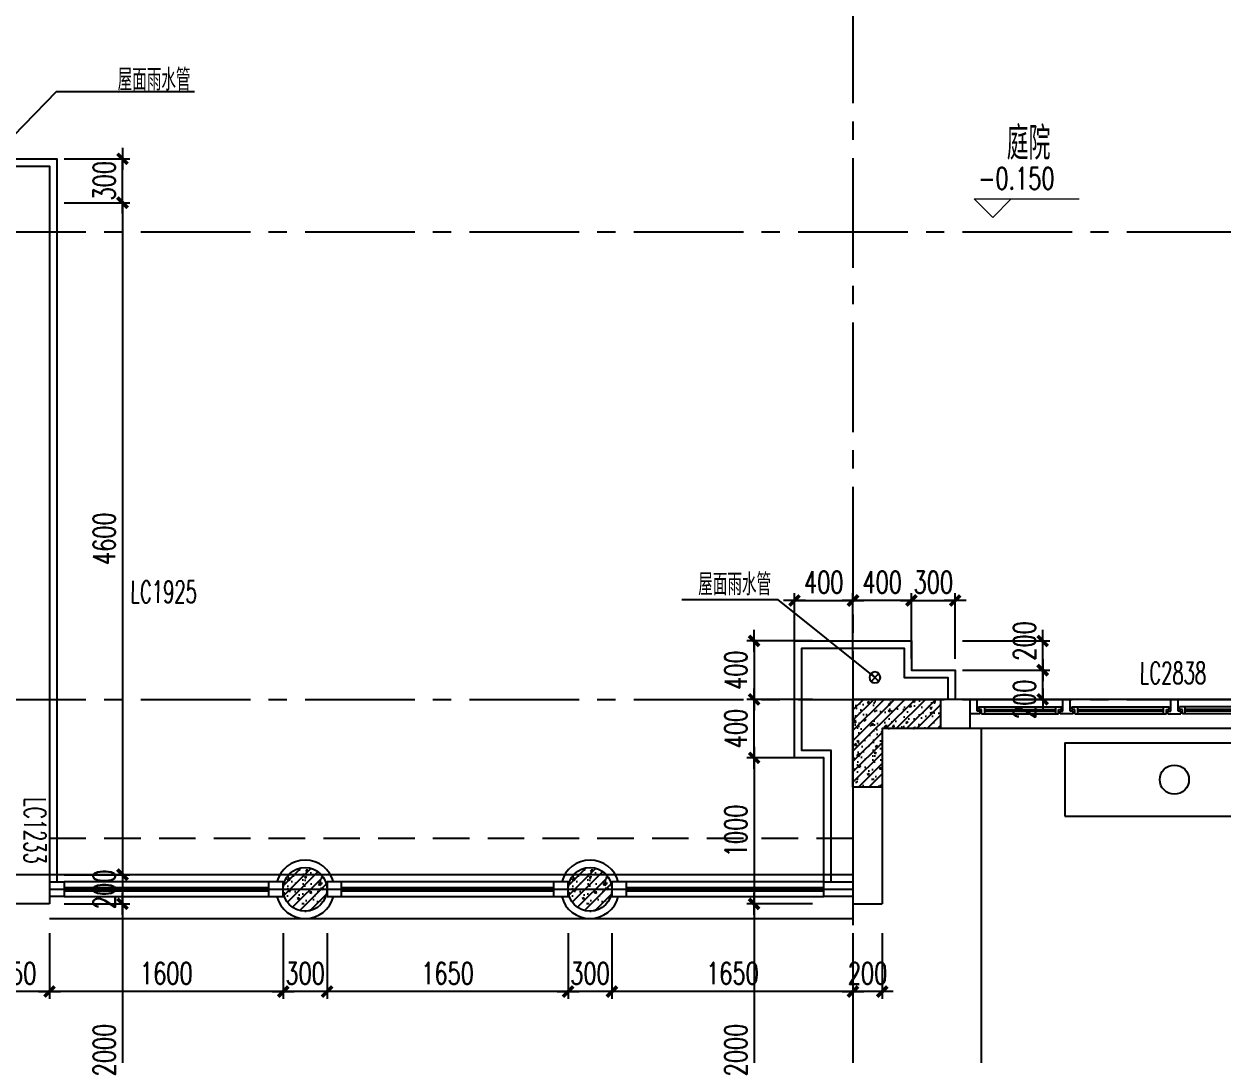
# Model space of a CAD drawing. Extents: x -395226 to -176901, y -140672 to 68263.
# Drawn here: x -322344 to -314137, y 49885 to 56943 of the extents above; entities that cross this region are included whole.
import ezdxf
from ezdxf.enums import TextEntityAlignment as Align

# ---------------------------------------------------------------- set-up
doc = ezdxf.new("R2010")
doc.units = 0
doc.header["$LTSCALE"] = 1000
doc.header["$MEASUREMENT"] = 0
for name, pattern in [('ACAD_ISO08W100', [36, 24, -3, 6, -3]), ('HIDDEN', [0.375, 0.25, -0.125]), ('Plans$0$CENTER2', [1.125, 0.75, -0.125, 0.125, -0.125])]:
    doc.linetypes.add(name, pattern=pattern)
doc.layers.get('0').update_dxf_attribs({"linetype": 'CONTINUOUS'})
doc.layers.get('Defpoints').update_dxf_attribs({"linetype": 'CONTINUOUS'})
for name, color, linetype in [('A-COLUMN', 1, 'CONTINUOUS'), ('A-COLUMN-hatch', 252, 'CONTINUOUS'), ('A-DIM', 201, 'CONTINUOUS'), ('A-DOTE', 8, 'ACAD_ISO08W100'), ('A-FIN-GRAN', 34, 'CONTINUOUS'), ('A-FUR', 251, 'CONTINUOUS'), ('A-LINE', 8, 'CONTINUOUS'), ('A-NOTE', 150, 'CONTINUOUS'), ('A-RAIN', 6, 'CONTINUOUS'), ('A-ROOF', 7, 'CONTINUOUS'), ('A-TEXT-CN', 31, 'CONTINUOUS'), ('A-WALL', 2, 'CONTINUOUS'), ('A-WINDOW', 4, 'CONTINUOUS'), ('A-WINDOW-TEXT', 93, 'CONTINUOUS'), ('Plans$0$Grid', 9, 'Plans$0$CENTER2')]:
    doc.layers.add(name, color=color, linetype=linetype)
doc.layers.add('A-LEVEL', color=135, linetype='CONTINUOUS', lineweight=0)
doc.styles.add('_HZTXT', font='tjromans.shx', dxfattribs={"width": 0.7, "bigfont": 'tjhztxt.shx'})
doc.styles.add('DIM_FONT', font='SIMPLEX', dxfattribs={"width": 0.7, "bigfont": 'GBCBIG'})
doc.styles.add('PRC-S', font='tjromans.shx', dxfattribs={"width": 0.7, "bigfont": 'tjhztxt.shx'})
doc.styles.add('TJHZTXT', font='tjromans.shx', dxfattribs={"width": 0.8, "bigfont": 'tjhztxt.shx'})
doc.styles.add('zjz', font='tjromans.shx', dxfattribs={"width": 0.7, "height": 500, "bigfont": 'tjhztxt.shx'})
doc.dimstyles.new('DIM100', dxfattribs={"dimscale": 100, "dimtxt": 3, "dimasz": 0.01, "dimexe": 1, "dimexo": 1, "dimgap": 1, "dimtad": 1, "dimdec": 0, "dimzin": 0, "dimdsep": 46, "dimtxsty": 'DIM_FONT', "dimblk1": '_DIMX', "dimblk2": '_DIMX', "dimsah": 1, "dimcen": 0.01, "dimclrd": 256, "dimclre": 256, "dimclrt": 7, "dimadec": 0, "dimazin": 0, "dimtfac": 1, "dimtdec": 0, "dimtix": 1, "dimtmove": 2, "dimatfit": 3, "dimldrblk": '_DIMX', "dimfxl": 0, "dimtolj": 1, "dimtzin": 5, "dimarcsym": 0})

# ---------------------------------------------------------------- blocks, each defined once
blk = doc.blocks.new('Grid')
at = {"layer": 'Plans$0$Grid', "color": 8}
for p, q in [((-10948.22963262349, 23319.99999610754), (-10948.22963262349, -15380.00000389246)), ((-28198.22963262349, 19439.99999610754), (8601.770367376506, 19439.99999610754)), ((-28198.22963262349, 16239.99999610754), (8601.770367376506, 16239.99999610754))]:
    blk.add_line(p, q, dxfattribs=at)
blk = doc.blocks.new('_DIMX')
blk.add_line((-150, 0), (150, 0))
at = {"const_width": 50}
blk.add_lwpolyline([(-70, -70), (70, 70)], dxfattribs=at)
blk = doc.blocks.new('*D280')
at = {"layer": 'A-DIM', "lineweight": -2}
for p, q in [((-322069.5293748599, 55719.81241092429), (-321619.5290591943, 55719.81241092429)), ((-321669.5290591943, 55719.31241092429), (-321669.5290591943, 51120.31240988521)), ((-322069.5292001783, 51119.81240988521), (-321619.5290591943, 51119.81240988521))]:
    blk.add_line(p, q, dxfattribs=at)
at = {"layer": 'Defpoints', "color": 0}
for p in [(-322119.5293748599, 55719.81241092429), (-322119.5292001783, 51119.81240988521), (-321669.5290591943, 51119.81240988521)]:
    blk.add_point(p, dxfattribs=at)
at = {"layer": 'A-DIM', "lineweight": -2, "xscale": 0.5, "yscale": 0.5, "zscale": 0.5}
for p, rotation in [((-321669.5290591943, 55719.81241092429), 90), ((-321669.5290591943, 51119.81240988521), 270)]:
    blk.add_blockref('_DIMX', p, dxfattribs=dict(at, rotation=rotation))
at = {"layer": 'A-DIM', "insert": (-321794.5290591943, 53419.8124104047), "char_height": 150, "attachment_point": 5, "rotation": 90, "style": 'DIM_FONT'}
blk.add_mtext('\\A1;4600', dxfattribs=at)
blk = doc.blocks.new('*D281')
at = {"layer": 'A-DIM', "lineweight": -2}
for p, q in [((-322069.5292001783, 51119.81240988521), (-321619.5292001783, 51119.81240988521)), ((-321669.5292001783, 51120.31240988521), (-321669.5292001783, 51120.81240988521)), ((-321669.5292001783, 51119.81240988521), (-321669.5292001783, 50919.81240911955)), ((-322069.5292001783, 50919.81240911955), (-321619.5292001783, 50919.81240911955)), ((-321669.5292001783, 50919.31240911955), (-321669.5292001783, 50918.81240911955))]:
    blk.add_line(p, q, dxfattribs=at)
at = {"layer": 'Defpoints', "color": 0}
for p in [(-322119.5292001783, 51119.81240988521), (-322119.5292001783, 50919.81240911955), (-321669.5292001783, 50919.81240911955)]:
    blk.add_point(p, dxfattribs=at)
at = {"layer": 'A-DIM', "lineweight": -2, "xscale": 0.5, "yscale": 0.5, "zscale": 0.5}
for p, rotation in [((-321669.5292001783, 51119.81240988521), 270), ((-321669.5292001783, 50919.81240911955), 90)]:
    blk.add_blockref('_DIMX', p, dxfattribs=dict(at, rotation=rotation))
at = {"layer": 'A-DIM', "insert": (-321794.5292001783, 51019.81240950233), "char_height": 150, "attachment_point": 5, "rotation": 90, "style": 'DIM_FONT'}
blk.add_mtext('\\A1;200', dxfattribs=at)
blk = doc.blocks.new('*D282')
at = {"layer": 'A-DIM', "lineweight": -2}
for p, q in [((-322069.5292001783, 50919.81240911955), (-321619.5292001783, 50919.81240911955)), ((-321669.5292001783, 50919.31240911955), (-321669.5292001783, 48920.31241092451)), ((-322069.5292001782, 48919.81241092451), (-321619.5292001783, 48919.81241092451))]:
    blk.add_line(p, q, dxfattribs=at)
at = {"layer": 'Defpoints', "color": 0}
for p in [(-322119.5292001783, 50919.81240911955), (-322119.5292001782, 48919.81241092451), (-321669.5292001783, 48919.81241092451)]:
    blk.add_point(p, dxfattribs=at)
at = {"layer": 'A-DIM', "lineweight": -2, "xscale": 0.5, "yscale": 0.5, "zscale": 0.5}
for p, rotation in [((-321669.5292001783, 50919.81240911955), 90), ((-321669.5292001783, 48919.81241092451), 270)]:
    blk.add_blockref('_DIMX', p, dxfattribs=dict(at, rotation=rotation))
at = {"layer": 'A-DIM', "insert": (-321794.5292001783, 49919.81241002198), "char_height": 150, "attachment_point": 5, "rotation": 90, "style": 'DIM_FONT'}
blk.add_mtext('\\A1;2000', dxfattribs=at)
blk = doc.blocks.new('*D296')
at = {"layer": 'A-DIM', "lineweight": -2}
for p, q in [((-322069.5293748601, 56019.81241776051), (-321619.5293748601, 56019.81241776051)), ((-321669.5293748601, 56020.31241776051), (-321669.5293748601, 56020.81241776051)), ((-321669.5293748601, 55719.81241092429), (-321669.5293748601, 56019.81241776051)), ((-322069.5293748599, 55719.81241092429), (-321619.5293748601, 55719.81241092429)), ((-321669.5293748601, 55719.31241092429), (-321669.5293748601, 55718.81241092429))]:
    blk.add_line(p, q, dxfattribs=at)
at = {"layer": 'Defpoints', "color": 0}
for p in [(-322119.5293748601, 56019.81241776051), (-321669.5293748601, 56019.81241776051), (-322119.5293748599, 55719.81241092429)]:
    blk.add_point(p, dxfattribs=at)
at = {"layer": 'A-DIM', "lineweight": -2, "xscale": 0.5, "yscale": 0.5, "zscale": 0.5}
for p, rotation in [((-321669.5293748601, 56019.81241776051), 270), ((-321669.5293748601, 55719.81241092429), 90)]:
    blk.add_blockref('_DIMX', p, dxfattribs=dict(at, rotation=rotation))
at = {"layer": 'A-DIM', "insert": (-321794.5293748601, 55869.81241434235), "char_height": 150, "attachment_point": 5, "rotation": 90, "style": 'DIM_FONT'}
blk.add_mtext('\\A1;300', dxfattribs=at)
blk = doc.blocks.new('A$C27EA7CCC')
at = {"layer": 'A-LEVEL', "linetype": 'ByBlock'}
blk.add_lwpolyline([(1018.234708527627, 509.1178301798936), (509.1178260549204, 0.0009477071580477059), (0.0009435822139494121, 509.1178301798936), (2880.000943663646, 509.1178301798936)], dxfattribs=at)
at = {"layer": 'A-LEVEL', "style": 'zjz', "width": 0.7}
for tag, p in [('-6.000（建筑）', (3635.411589277443, 1345.731099795958)), ('-6.300（结构）', (3635.411589277443, 644.9960012989468))]:
    blk.add_attdef(tag, text='', height=600, dxfattribs=at).set_placement(p, align=Align.RIGHT)
blk = doc.blocks.new('*D312')
at = {"layer": 'A-DIM', "lineweight": -2}
for p, q in [((-315919.5279182844, 52519.81240980736), (-315320.9145368985, 52519.81240980736)), ((-315370.9145368985, 52320.31240980735), (-315370.9145368985, 52519.31240980736)), ((-315919.5279182844, 52319.81240980735), (-315320.9145368985, 52319.81240980735))]:
    blk.add_line(p, q, dxfattribs=at)
at = {"layer": 'Defpoints', "color": 0}
for p in [(-315969.5279182844, 52519.81240980736), (-315370.9145368985, 52519.81240980736), (-315969.5279182844, 52319.81240980735)]:
    blk.add_point(p, dxfattribs=at)
at = {"layer": 'A-DIM', "lineweight": -2, "xscale": 0.5, "yscale": 0.5, "zscale": 0.5}
for p, rotation in [((-315370.9145368985, 52519.81240980736), 90), ((-315370.9145368985, 52319.81240980735), 270)]:
    blk.add_blockref('_DIMX', p, dxfattribs=dict(at, rotation=rotation))
at = {"layer": 'A-DIM', "insert": (-315495.9145368985, 52319.81240980735), "char_height": 150, "attachment_point": 5, "rotation": 90, "style": 'DIM_FONT'}
blk.add_mtext('\\A1;200', dxfattribs=at)
blk = doc.blocks.new('*D317')
at = {"layer": 'A-DIM', "lineweight": -2}
for p, q in [((-315919.5279182844, 52719.81240954998), (-315320.9145368985, 52719.81240954998)), ((-315370.9145368985, 52520.31240954997), (-315370.9145368985, 52719.31240954998)), ((-315919.5279182844, 52519.81240954997), (-315320.9145368985, 52519.81240954997))]:
    blk.add_line(p, q, dxfattribs=at)
at = {"layer": 'Defpoints', "color": 0}
for p in [(-315969.5279182844, 52719.81240954998), (-315370.9145368985, 52719.81240954998), (-315969.5279182844, 52519.81240954997)]:
    blk.add_point(p, dxfattribs=at)
at = {"layer": 'A-DIM', "lineweight": -2, "xscale": 0.5, "yscale": 0.5, "zscale": 0.5}
for p, rotation in [((-315370.9145368985, 52719.81240954998), 90), ((-315370.9145368985, 52519.81240954997), 270)]:
    blk.add_blockref('_DIMX', p, dxfattribs=dict(at, rotation=rotation))
at = {"layer": 'A-DIM', "insert": (-315495.9145368985, 52719.81240954998), "char_height": 150, "attachment_point": 5, "rotation": 90, "style": 'DIM_FONT'}
blk.add_mtext('\\A1;200', dxfattribs=at)
blk = doc.blocks.new('*D323')
at = {"layer": 'A-DIM', "lineweight": -2}
for p, q in [((-316946.3242953234, 50919.81240980445), (-317396.324294558, 50919.81240980445)), ((-317346.324294558, 50919.31240980445), (-317346.324294558, 48920.31240980445)), ((-316946.3242953234, 48919.81240980445), (-317396.324294558, 48919.81240980445))]:
    blk.add_line(p, q, dxfattribs=at)
at = {"layer": 'Defpoints', "color": 0}
for p in [(-316896.3242953234, 50919.81240980445), (-317346.324294558, 48919.81240980445), (-316896.3242953234, 48919.81240980445)]:
    blk.add_point(p, dxfattribs=at)
at = {"layer": 'A-DIM', "lineweight": -2, "xscale": 0.5, "yscale": 0.5, "zscale": 0.5}
for p, rotation in [((-317346.324294558, 50919.81240980445), 90), ((-317346.324294558, 48919.81240980445), 270)]:
    blk.add_blockref('_DIMX', p, dxfattribs=dict(at, rotation=rotation))
at = {"layer": 'A-DIM', "insert": (-317471.324294558, 49919.8124098044), "char_height": 150, "attachment_point": 5, "rotation": 90, "style": 'DIM_FONT'}
blk.add_mtext('\\A1;2000', dxfattribs=at)
blk = doc.blocks.new('*D155')
at = {"layer": 'A-DIM', "lineweight": -2}
for p, q in [((-316946.3242953179, 51919.81240980334), (-317396.324294558, 51919.81240980334)), ((-317346.324294558, 51919.31240980334), (-317346.324294558, 50920.31240980445)), ((-316946.3242953234, 50919.81240980445), (-317396.324294558, 50919.81240980445))]:
    blk.add_line(p, q, dxfattribs=at)
at = {"layer": 'Defpoints', "color": 0}
for p in [(-316896.3242953179, 51919.81240980334), (-317346.324294558, 50919.81240980445), (-316896.3242953234, 50919.81240980445)]:
    blk.add_point(p, dxfattribs=at)
at = {"layer": 'A-DIM', "lineweight": -2, "xscale": 0.5, "yscale": 0.5, "zscale": 0.5}
for p, rotation in [((-317346.324294558, 51919.81240980334), 90), ((-317346.324294558, 50919.81240980445), 270)]:
    blk.add_blockref('_DIMX', p, dxfattribs=dict(at, rotation=rotation))
at = {"layer": 'A-DIM', "insert": (-317471.324294558, 51419.81240980385), "char_height": 150, "attachment_point": 5, "rotation": 90, "style": 'DIM_FONT'}
blk.add_mtext('\\A1;1000', dxfattribs=at)
blk = doc.blocks.new('RAIN PIPE@100x100')
for p, q in [((-26.51650429448637, -26.51650429449728), (26.51650429448637, 26.51650429449728)), ((-26.51650429448637, 26.51650429449728), (26.51650429448637, -26.51650429449728))]:
    blk.add_line(p, q)
blk.add_circle((0, 0), 37.5)
blk = doc.blocks.new('A$C2EB04E01')
at = {"ltscale": 1.5}
for p, q in [((100.0000008393545, 0.004024894289614167), (150.0000008393545, 0.004024894296890125)), ((150, -79.99597510588501), (150, 0.004024894122267142)), ((737.349998302001, 0.004024894056783523), (150, 0.004024894122267142)), ((737.349998302001, -79.99597510664171), (737.349998302001, 0.00402489382395288)), ((737.3499983001384, 0.004024894056783523), (787.3499983001384, 0.004024894056783523)), ((787.3499983001384, -79.99597510594322), (787.3499983001384, 0.004024894056783523)), ((1474.699998324359, 0.004024893722089473), (787.3499983001384, 0.004024894056783523)), ((1474.699998321797, -79.99597510604508), (1474.699998321797, 0.004024893954920117)), ((1524.699998321797, 0.004024894071335439), (1474.699998321797, 0.004024894071335439)), ((1524.699998319935, -79.99597510674357), (1524.699998319935, 0.004024893722089473)), ((1524.699998319935, 0.004024893722089473), (2212.049998299452, 0.004024894056783523)), ((2212.049998299452, -79.99597510594322), (2212.049998299452, 0.004024894056783523)), ((2262.049998299452, 0.004024894056783523), (2212.049998299452, 0.004024894056783523)), ((2262.049998297589, -79.99597510664171), (2262.049998297589, 0.00402489382395288)), ((2262.049998297589, 0.004024894056783523), (2850, 0.004024893918540329)), ((2850, -79.99597510608146), (2850, 0.004024893918540329)), ((2899.999999160646, 0.004024894093163311), (2849.999999160646, 0.004024894093163311)), ((169.9999999990687, -79.99597510587773), (150, -79.99597510588501)), ((160, -49.99597510634339), (727.3499982994399, -49.99597510594322)), ((160, -49.99597510587773), (160, -69.99597510587773)), ((179.9999999990687, -69.99597510587773), (160, -69.99597510587773)), ((169.9999999990687, -99.99597510587773), (169.9999999990687, -79.99597510587773)), ((179.9999999990687, -99.99597510587773), (179.9999999990687, -69.99597510587773)), ((200, -49.99597510587773), (200, -99.99597510587773)), ((200, -69.99597510587773), (687.3499982994399, -69.99597510594322)), ((200, -79.99597510587773), (687.3499982994399, -79.99597510594322)), ((687.3499982994399, -99.99597510594322), (687.3499982994399, -49.99597510594322)), ((707.3499983013025, -69.99597510594322), (727.3499982994399, -69.99597510594322)), ((707.3499983003712, -99.99597509942396), (707.3499983003712, -69.99597510594322)), ((717.3499983003712, -99.99597510594322), (717.3499983001384, -79.9959750989583)), ((717.349998302001, -79.99597509965679), (737.3499983010697, -79.99597509965679)), ((727.3499982994399, -69.99597510594322), (727.3499982994399, -49.99597510594322)), ((807.3499982992071, -79.99597510594322), (787.3499983001384, -79.99597510594322)), ((797.3499983001384, -49.99597510640888), (1464.699998323427, -49.99597510627791)), ((797.3499983001384, -49.99597510594322), (797.3499983001384, -69.99597510594322)), ((817.3499982992071, -69.99597510594322), (797.3499983001384, -69.99597510594322)), ((807.3499982992071, -99.99597510594322), (807.3499982992071, -79.99597510594322)), ((817.3499982992071, -99.99597510594322), (817.3499982992071, -69.99597510594322)), ((837.3499983001384, -49.99597510594322), (837.3499983001384, -99.99597510594322)), ((837.3499983001384, -69.99597510594322), (1424.699998323427, -69.99597510627791)), ((837.3499983001384, -79.99597510594322), (1424.699998323427, -79.99597510627791)), ((1424.699998323427, -99.99597510627791), (1424.699998323427, -49.99597510627791)), ((1444.69999832529, -69.99597510627791), (1464.699998323427, -69.99597510627791)), ((1444.699998324359, -99.99597509975865), (1444.699998324359, -69.99597510627791)), ((1454.699998322729, -99.99597510604508), (1454.699998322729, -79.99597510604508)), ((1454.699998322729, -79.99597510604508), (1474.699998321797, -79.99597510604508)), ((1464.699998323427, -69.99597510627791), (1464.699998323427, -49.99597510627791)), ((1544.699998319935, -79.99597509975865), (1524.699998320866, -79.99597509975865)), ((2202.049998299452, -49.99597510640888), (1534.699998320866, -49.99597510627791)), ((1534.699998320866, -69.99597510627791), (1534.699998320866, -49.99597510627791)), ((1554.699998319003, -69.99597510627791), (1534.699998320866, -69.99597510627791)), ((1544.699998321565, -99.99597510604508), (1544.699998321797, -79.99597509906016)), ((1554.699998319935, -99.99597509975865), (1554.699998319935, -69.99597510627791)), ((1574.699998320866, -99.99597510627791), (1574.699998320866, -49.99597510627791)), ((2162.049998299452, -69.99597510594322), (1574.699998320866, -69.99597510627791)), ((2162.049998299452, -79.99597510594322), (1574.699998320866, -79.99597510627791)), ((2162.049998299452, -49.99597510594322), (2162.049998299452, -99.99597510594322)), ((2182.049998300383, -99.99597510594322), (2182.049998300383, -69.99597510594322)), ((2182.049998300383, -69.99597510594322), (2202.049998299452, -69.99597510594322)), ((2192.049998300383, -99.99597510594322), (2192.049998300383, -79.99597510594322)), ((2192.049998300383, -79.99597510594322), (2212.049998299452, -79.99597510594322)), ((2202.049998299452, -49.99597510594322), (2202.049998299452, -69.99597510594322)), ((2282.049998297589, -79.99597509965679), (2262.04999829852, -79.99597509965679)), ((2840, -49.99597510654712), (2272.04999830015, -49.99597510594322)), ((2272.04999830015, -69.99597510594322), (2272.04999830015, -49.99597510594322)), ((2292.049998298287, -69.99597510594322), (2272.04999830015, -69.99597510594322)), ((2282.049998299219, -99.99597510594322), (2282.049998299452, -79.9959750989583)), ((2292.049998299219, -99.99597509942396), (2292.049998299219, -69.99597510594322)), ((2312.04999830015, -99.99597510594322), (2312.04999830015, -49.99597510594322)), ((2800, -69.99597510608146), (2312.04999830015, -69.99597510594322)), ((2800, -79.99597510608146), (2312.04999830015, -79.99597510594322)), ((2800, -49.99597510608146), (2800, -99.99597510608146)), ((2820.000000000931, -99.99597510608146), (2820.000000000931, -69.99597510608146)), ((2820.000000000931, -69.99597510608146), (2840, -69.99597510608146)), ((2830.000000000931, -99.99597510608146), (2830.000000000931, -79.99597510608146)), ((2830.000000000931, -79.99597510608146), (2850, -79.99597510608146)), ((2840, -49.99597510608146), (2840, -69.99597510608146)), ((169.9999999990687, -99.99597510587773), (100, -99.99597510588501)), ((179.9999999990687, -99.99597510587773), (707.3499983003712, -99.99597510594322)), ((807.3499982992071, -99.99597510594322), (717.3499983003712, -99.99597510594322)), ((817.3499982992071, -99.99597510594322), (1444.699998324359, -99.99597510627791)), ((1454.699998322729, -99.99597510604508), (1544.699998321565, -99.99597510604508)), ((2182.049998300383, -99.99597510594322), (1554.699998319935, -99.99597510627791)), ((2192.049998300383, -99.99597510594322), (2282.049998299219, -99.99597510594322)), ((2820.000000000931, -99.99597510608146), (2292.049998299219, -99.99597510594322)), ((2830.000000000931, -99.99597510608146), (2900, -99.99597510608146)), ((2899.999999141757, -199.9999753296579), (100.0000008727075, -199.9999998856438))]:
    blk.add_line(p, q, dxfattribs=at)
blk = doc.blocks.new('A$C052B07B1')
at = {"layer": 'A-FIN-GRAN'}
for start, end in [(104.477512185936, 255.522487814064), (284.477512185936, 75.52248781406404)]:
    blk.add_arc((2.728484105318785e-12, 1.818989403545856e-12), 200, start, end, dxfattribs=at)
at = {"layer": 'A-WINDOW'}
for points in [[(-49.99999999999727, 250.0000000000018), (-49.99999999999727, 150.0000000000018), (50.00000000000273, 150.0000000000018), (50.00000000000273, 250.0000000000018)], [(-49.99999999999727, -149.9999999999982), (-49.99999999999727, -249.9999999999982), (50.00000000000273, -249.9999999999982), (50.00000000000273, -149.9999999999982)]]:
    blk.add_lwpolyline(points, close=True, dxfattribs=at)
blk = doc.blocks.new('*D334')
at = {"layer": 'A-DIM', "lineweight": -2}
for p, q in [((-316669.5293752297, 50719.81240616422), (-316669.5293752304, 50269.8124061642)), ((-316469.5293752297, 50719.81240616393), (-316469.5293752304, 50269.81240616391)), ((-316670.0293752303, 50319.81240616421), (-316670.5293752303, 50319.81240616421)), ((-316469.5293752303, 50319.81240616391), (-316669.5293752303, 50319.8124061642)), ((-316469.0293752303, 50319.81240616391), (-316468.5293752303, 50319.81240616391))]:
    blk.add_line(p, q, dxfattribs=at)
at = {"layer": 'Defpoints', "color": 0}
for p in [(-316669.5293752297, 50769.81240616422), (-316469.5293752297, 50769.81240616393), (-316669.5293752303, 50319.8124061642)]:
    blk.add_point(p, dxfattribs=at)
at = {"layer": 'A-DIM', "lineweight": -2, "xscale": 0.5, "yscale": 0.5, "zscale": 0.5}
for p, rotation in [((-316669.5293752303, 50319.8124061642), 359.9999999999166), ((-316469.5293752303, 50319.81240616391), 179.9999999999166)]:
    blk.add_blockref('_DIMX', p, dxfattribs=dict(at, rotation=rotation))
at = {"layer": 'A-DIM', "insert": (-316569.5293752301, 50444.81240616406), "char_height": 150, "attachment_point": 5, "style": 'DIM_FONT'}
blk.add_mtext('\\A1;200', dxfattribs=at)
blk = doc.blocks.new('*D335')
at = {"layer": 'A-DIM', "lineweight": -2}
for p, q in [((-318319.5293766825, 50719.81240616502), (-318319.5293766827, 50269.81240616499)), ((-316669.5293752297, 50719.81240616422), (-316669.5293752299, 50269.81240616419)), ((-316670.0293752299, 50319.81240616419), (-318319.0293766827, 50319.81240616499))]:
    blk.add_line(p, q, dxfattribs=at)
at = {"layer": 'Defpoints', "color": 0}
for p in [(-318319.5293766825, 50769.81240616502), (-316669.5293752297, 50769.81240616422), (-318319.5293766827, 50319.81240616499)]:
    blk.add_point(p, dxfattribs=at)
at = {"layer": 'A-DIM', "lineweight": -2, "xscale": 0.5, "yscale": 0.5, "zscale": 0.5}
for p, rotation in [((-318319.5293766827, 50319.81240616499), 179.9999999999722), ((-316669.5293752299, 50319.81240616419), 359.9999999999722)]:
    blk.add_blockref('_DIMX', p, dxfattribs=dict(at, rotation=rotation))
at = {"layer": 'A-DIM', "insert": (-317494.5293759563, 50444.81240616459), "char_height": 150, "attachment_point": 5, "style": 'DIM_FONT'}
blk.add_mtext('\\A1;1650', dxfattribs=at)
blk = doc.blocks.new('*D336')
at = {"layer": 'A-DIM', "lineweight": -2}
for p, q in [((-318619.5293766825, 50719.81240616521), (-318619.5293766827, 50269.81240616535)), ((-318319.5293766825, 50719.81240616502), (-318319.5293766828, 50269.81240616516)), ((-318620.0293766827, 50319.81240616535), (-318620.5293766827, 50319.81240616535)), ((-318319.5293766828, 50319.81240616516), (-318619.5293766827, 50319.81240616535)), ((-318319.0293766828, 50319.81240616516), (-318318.5293766828, 50319.81240616516))]:
    blk.add_line(p, q, dxfattribs=at)
at = {"layer": 'Defpoints', "color": 0}
for p in [(-318619.5293766824, 50769.81240616521), (-318319.5293766825, 50769.81240616502), (-318619.5293766827, 50319.81240616535)]:
    blk.add_point(p, dxfattribs=at)
at = {"layer": 'A-DIM', "lineweight": -2, "xscale": 0.5, "yscale": 0.5, "zscale": 0.5}
for p, rotation in [((-318619.5293766827, 50319.81240616535), 359.9999999999639), ((-318319.5293766828, 50319.81240616516), 179.9999999999638)]:
    blk.add_blockref('_DIMX', p, dxfattribs=dict(at, rotation=rotation))
at = {"layer": 'A-DIM', "insert": (-318469.5293766827, 50444.81240616526), "char_height": 150, "attachment_point": 5, "style": 'DIM_FONT'}
blk.add_mtext('\\A1;300', dxfattribs=at)
blk = doc.blocks.new('*D337')
at = {"layer": 'A-DIM', "lineweight": -2}
for p, q in [((-320269.5293766824, 50719.81240616586), (-320269.5293766826, 50269.8124061659)), ((-318619.5293766824, 50719.81240616521), (-318619.5293766826, 50269.81240616525)), ((-318620.0293766826, 50319.81240616525), (-320269.0293766826, 50319.8124061659))]:
    blk.add_line(p, q, dxfattribs=at)
at = {"layer": 'Defpoints', "color": 0}
for p in [(-320269.5293766824, 50769.81240616586), (-318619.5293766824, 50769.81240616521), (-320269.5293766826, 50319.8124061659)]:
    blk.add_point(p, dxfattribs=at)
at = {"layer": 'A-DIM', "lineweight": -2, "xscale": 0.5, "yscale": 0.5, "zscale": 0.5}
for p, rotation in [((-320269.5293766826, 50319.8124061659), 179.9999999999775), ((-318619.5293766826, 50319.81240616525), 359.9999999999775)]:
    blk.add_blockref('_DIMX', p, dxfattribs=dict(at, rotation=rotation))
at = {"layer": 'A-DIM', "insert": (-319444.5293766825, 50444.81240616558), "char_height": 150, "attachment_point": 5, "style": 'DIM_FONT'}
blk.add_mtext('\\A1;1650', dxfattribs=at)
blk = doc.blocks.new('*D338')
at = {"layer": 'A-DIM', "lineweight": -2}
for p, q in [((-320569.5293766824, 50719.81240616603), (-320569.5293766827, 50269.81240616619)), ((-320269.5293766824, 50719.81240616586), (-320269.5293766827, 50269.81240616602)), ((-320570.0293766827, 50319.81240616619), (-320570.5293766827, 50319.81240616619)), ((-320269.5293766827, 50319.81240616602), (-320569.5293766827, 50319.81240616619)), ((-320269.0293766827, 50319.81240616602), (-320268.5293766827, 50319.81240616602))]:
    blk.add_line(p, q, dxfattribs=at)
at = {"layer": 'Defpoints', "color": 0}
for p in [(-320569.5293766824, 50769.81240616603), (-320269.5293766824, 50769.81240616586), (-320569.5293766827, 50319.81240616619)]:
    blk.add_point(p, dxfattribs=at)
at = {"layer": 'A-DIM', "lineweight": -2, "xscale": 0.5, "yscale": 0.5, "zscale": 0.5}
for p, rotation in [((-320569.5293766827, 50319.81240616619), 359.9999999999666), ((-320269.5293766827, 50319.81240616602), 179.9999999999666)]:
    blk.add_blockref('_DIMX', p, dxfattribs=dict(at, rotation=rotation))
at = {"layer": 'A-DIM', "insert": (-320419.5293766826, 50444.81240616611), "char_height": 150, "attachment_point": 5, "style": 'DIM_FONT'}
blk.add_mtext('\\A1;300', dxfattribs=at)
blk = doc.blocks.new('*D339')
at = {"layer": 'A-DIM', "lineweight": -2}
for p, q in [((-322169.5293748603, 50719.81240616723), (-322169.5293748607, 50269.8124061667)), ((-320569.5293766825, 50719.81240616603), (-320569.5293766828, 50269.81240616551)), ((-320570.0293766828, 50319.81240616551), (-322169.0293748606, 50319.8124061667))]:
    blk.add_line(p, q, dxfattribs=at)
at = {"layer": 'Defpoints', "color": 0}
for p in [(-322169.5293748603, 50769.81240616723), (-320569.5293766824, 50769.81240616603), (-322169.5293748606, 50319.8124061667)]:
    blk.add_point(p, dxfattribs=at)
at = {"layer": 'A-DIM', "lineweight": -2, "xscale": 0.5, "yscale": 0.5, "zscale": 0.5}
for p, rotation in [((-322169.5293748606, 50319.8124061667), 179.9999999999573), ((-320569.5293766828, 50319.81240616551), 359.9999999999573)]:
    blk.add_blockref('_DIMX', p, dxfattribs=dict(at, rotation=rotation))
at = {"layer": 'A-DIM', "insert": (-321369.5293757716, 50444.81240616611), "char_height": 150, "attachment_point": 5, "style": 'DIM_FONT'}
blk.add_mtext('\\A1;1600', dxfattribs=at)
blk = doc.blocks.new('*D340')
at = {"layer": 'A-DIM', "lineweight": -2}
for p, q in [((-322619.5293752297, 50719.8124061674), (-322619.5293752297, 50269.8124061675)), ((-322169.5293748603, 50719.81240616734), (-322169.5293748603, 50269.81240616745)), ((-322170.0293748603, 50319.81240616745), (-322619.0293752297, 50319.8124061675))]:
    blk.add_line(p, q, dxfattribs=at)
at = {"layer": 'Defpoints', "color": 0}
for p in [(-322619.5293752297, 50769.8124061674), (-322169.5293748603, 50769.81240616734), (-322619.5293752297, 50319.8124061675)]:
    blk.add_point(p, dxfattribs=at)
at = {"layer": 'A-DIM', "lineweight": -2, "xscale": 0.5, "yscale": 0.5, "zscale": 0.5}
for p, rotation in [((-322619.5293752297, 50319.8124061675), 179.9999999999935), ((-322169.5293748603, 50319.81240616745), 359.9999999999935)]:
    blk.add_blockref('_DIMX', p, dxfattribs=dict(at, rotation=rotation))
at = {"layer": 'A-DIM', "insert": (-322394.529375045, 50444.81240616747), "char_height": 150, "attachment_point": 5, "style": 'DIM_FONT'}
blk.add_mtext('\\A1;450', dxfattribs=at)
blk = doc.blocks.new('Columes')
at = {"layer": 'A-COLUMN-hatch'}
h = blk.add_hatch(dxfattribs=at)
h.set_pattern_fill('钢筋混凝土', color=256, scale=20, style=0)
h.set_pattern_definition([(45, (-2429.382195584476, 26439.99999895364), (-35.35533905932737, 35.35533905932738), []), (50, (-2429.382195584476, 26439.99999895364), (143.4520365201507, -12.55042699651902), [15, -165]), (355, (-2429.382195584476, 26439.99999895364), (-27.7502667226, 150.4384267400024), [12, -132]), (100.4514, (-2417.427859584476, 26438.95413095364), (115.7018763428043, 137.8879084121907), [12.748038, -140.2284224]), (46.18420000000001, (-2429.382195584476, 26479.99999895364), (213.4482097251289, -33.10380286580362), [22.5, -247.5]), (96.6356, (-2411.594846584476, 26477.24133755365), (186.9325411097407, 194.8235741800883), [19.1220576, -210.3426]), (351.1842, (-2429.382195584476, 26479.99999895364), (186.9323890267254, 194.8237201850649), [18, -198]), (21, (-2409.382195584476, 26469.99999895364), (119.3814104236923, -80.52377813306776), [15, -165]), (326.0000000000001, (-2409.382195584476, 26469.99999895364), (48.66306638431634, 145.0300090093706), [12, -132]), (71.4514, (-2399.433748984476, 26463.28967775364), (168.044525716298, 64.50609934199048), [12.748038, -140.2284224]), (37.50000000000001, (-2429.382195584476, 26439.99999895364), (2.431971063458134, 66.5787707662623), [0, -130.4, 0, -134, 0, -132.5]), (7.499999999999999, (-2429.382195584476, 26439.99999895364), (52.61390748842972, 78.88234237647205), [0, -76.39999999999999, 0, -127.4, 0, -50.5]), (327.5, (-2473.982195584476, 26439.99999895364), (106.7644872344818, -4.51097434687596), [0, -50, 0, -156, 0, -207]), (317.5, (-2493.982195584476, 26439.99999895364), (116.6372338684772, 20.02099646646353), [0, -65, 0, -103.6, 0, -147])])
h.paths.add_polyline_path([(-2429.382195584476, 26439.99999895364), (-2429.382195584476, 27039.99999895364), (-1829.382195584476, 27039.99999895364), (-1829.382195584476, 26839.99999895364), (-2229.382195584476, 26839.99999895364), (-2229.382195584476, 26439.99999895364)])
h = blk.add_hatch(dxfattribs=at)
h.set_pattern_fill('钢筋混凝土', color=256, scale=20, style=0)
h.set_pattern_definition([(45, (-6329.382197037223, 25589.99999530954), (-35.35533905932737, 35.35533905932738), []), (50, (-6329.382197037223, 25589.99999530954), (143.4520365201507, -12.55042699651902), [15, -165]), (355, (-6329.382197037223, 25589.99999530954), (-27.7502667226, 150.4384267400024), [12, -132]), (100.4514, (-6317.427861037223, 25588.95412730954), (115.7018763428043, 137.8879084121907), [12.748038, -140.2284224]), (46.18420000000001, (-6329.382197037223, 25629.99999530954), (213.4482097251289, -33.10380286580362), [22.5, -247.5]), (96.6356, (-6311.594848037223, 25627.24133390954), (186.9325411097407, 194.8235741800883), [19.1220576, -210.3426]), (351.1842, (-6329.382197037223, 25629.99999530954), (186.9323890267254, 194.8237201850649), [18, -198]), (21, (-6309.382197037223, 25619.99999530954), (119.3814104236923, -80.52377813306776), [15, -165]), (326.0000000000001, (-6309.382197037223, 25619.99999530954), (48.66306638431634, 145.0300090093706), [12, -132]), (71.4514, (-6299.433750437222, 25613.28967410954), (168.044525716298, 64.50609934199048), [12.748038, -140.2284224]), (37.50000000000001, (-6329.382197037223, 25589.99999530954), (2.431971063458134, 66.5787707662623), [0, -130.4, 0, -134, 0, -132.5]), (7.499999999999999, (-6329.382197037223, 25589.99999530954), (52.61390748842972, 78.88234237647205), [0, -76.39999999999999, 0, -127.4, 0, -50.5]), (327.5, (-6373.982197037223, 25589.99999530954), (106.7644872344818, -4.51097434687596), [0, -50, 0, -156, 0, -207]), (317.5, (-6393.982197037223, 25589.99999530954), (116.6372338684772, 20.02099646646353), [0, -65, 0, -103.6, 0, -147])])
edge = h.paths.add_edge_path()
edge.add_arc((-6179.382197037223, 25739.99999530954), 150, 0, 360)
h = blk.add_hatch(dxfattribs=at)
h.set_pattern_fill('钢筋混凝土', color=256, scale=20, style=0)
h.set_pattern_definition([(45, (-4379.382197037223, 25589.99999530954), (-35.35533905932737, 35.35533905932738), []), (50, (-4379.382197037223, 25589.99999530954), (143.4520365201507, -12.55042699651902), [15, -165]), (355, (-4379.382197037223, 25589.99999530954), (-27.7502667226, 150.4384267400024), [12, -132]), (100.4514, (-4367.427861037223, 25588.95412730954), (115.7018763428043, 137.8879084121907), [12.748038, -140.2284224]), (46.18420000000001, (-4379.382197037223, 25629.99999530954), (213.4482097251289, -33.10380286580362), [22.5, -247.5]), (96.6356, (-4361.594848037223, 25627.24133390954), (186.9325411097407, 194.8235741800883), [19.1220576, -210.3426]), (351.1842, (-4379.382197037223, 25629.99999530954), (186.9323890267254, 194.8237201850649), [18, -198]), (21, (-4359.382197037223, 25619.99999530954), (119.3814104236923, -80.52377813306776), [15, -165]), (326.0000000000001, (-4359.382197037223, 25619.99999530954), (48.66306638431634, 145.0300090093706), [12, -132]), (71.4514, (-4349.433750437222, 25613.28967410954), (168.044525716298, 64.50609934199048), [12.748038, -140.2284224]), (37.50000000000001, (-4379.382197037223, 25589.99999530954), (2.431971063458134, 66.5787707662623), [0, -130.4, 0, -134, 0, -132.5]), (7.499999999999999, (-4379.382197037223, 25589.99999530954), (52.61390748842972, 78.88234237647205), [0, -76.39999999999999, 0, -127.4, 0, -50.5]), (327.5, (-4423.982197037223, 25589.99999530954), (106.7644872344818, -4.51097434687596), [0, -50, 0, -156, 0, -207]), (317.5, (-4443.982197037223, 25589.99999530954), (116.6372338684772, 20.02099646646353), [0, -65, 0, -103.6, 0, -147])])
edge = h.paths.add_edge_path()
edge.add_arc((-4229.382197037223, 25739.99999530954), 150, 0, 360)
blk.add_lwpolyline([(-2429.382195584476, 26439.99999895364), (-2429.382195584476, 27039.99999895364), (-1829.382195584476, 27039.99999895364), (-1829.382195584476, 26839.99999895364), (-2229.382195584476, 26839.99999895364), (-2229.382195584476, 26439.99999895364)], close=True)
for centre in [(-6179.382197037223, 25739.99999530954), (-4229.382197037223, 25739.99999530954)]:
    blk.add_circle(centre, 150)
blk = doc.blocks.new('*D156')
at = {"layer": 'A-DIM', "lineweight": -2}
for p, q in [((-316946.3242953234, 52319.81240980745), (-317396.324294558, 52319.81240980745)), ((-317346.324294558, 51920.31240980334), (-317346.324294558, 52319.31240980745)), ((-316946.3242953179, 51919.81240980334), (-317396.324294558, 51919.81240980334))]:
    blk.add_line(p, q, dxfattribs=at)
at = {"layer": 'Defpoints', "color": 0}
for p in [(-317346.324294558, 52319.81240980745), (-316896.3242953234, 52319.81240980745), (-316896.3242953179, 51919.81240980334)]:
    blk.add_point(p, dxfattribs=at)
at = {"layer": 'A-DIM', "lineweight": -2, "xscale": 0.5, "yscale": 0.5, "zscale": 0.5}
for p, rotation in [((-317346.324294558, 52319.81240980745), 90), ((-317346.324294558, 51919.81240980334), 270)]:
    blk.add_blockref('_DIMX', p, dxfattribs=dict(at, rotation=rotation))
at = {"layer": 'A-DIM', "insert": (-317471.324294558, 52119.81240980534), "char_height": 150, "attachment_point": 5, "rotation": 90, "style": 'DIM_FONT'}
blk.add_mtext('\\A1;400', dxfattribs=at)
blk = doc.blocks.new('*D157')
at = {"layer": 'A-DIM', "lineweight": -2}
for p, q in [((-316946.3242953179, 52719.81240981157), (-317396.324294558, 52719.81240981157)), ((-317346.324294558, 52719.31240981157), (-317346.324294558, 52320.31240980745)), ((-316946.3242953234, 52319.81240980745), (-317396.324294558, 52319.81240980745))]:
    blk.add_line(p, q, dxfattribs=at)
at = {"layer": 'Defpoints', "color": 0}
for p in [(-316896.3242953179, 52719.81240981157), (-317346.324294558, 52319.81240980745), (-316896.3242953234, 52319.81240980745)]:
    blk.add_point(p, dxfattribs=at)
at = {"layer": 'A-DIM', "lineweight": -2, "xscale": 0.5, "yscale": 0.5, "zscale": 0.5}
for p, rotation in [((-317346.324294558, 52719.81240981157), 90), ((-317346.324294558, 52319.81240980745), 270)]:
    blk.add_blockref('_DIMX', p, dxfattribs=dict(at, rotation=rotation))
at = {"layer": 'A-DIM', "insert": (-317471.324294558, 52519.81240980946), "char_height": 150, "attachment_point": 5, "rotation": 90, "style": 'DIM_FONT'}
blk.add_mtext('\\A1;400', dxfattribs=at)
blk = doc.blocks.new('*D158')
at = {"layer": 'A-DIM', "lineweight": -2}
for p, q in [((-316669.5293752201, 52596.60732991196), (-316669.529375217, 53046.60732914659)), ((-316269.529375216, 52596.60732990922), (-316269.5293752129, 53046.60732914385)), ((-316270.0293752133, 52996.60732914385), (-316669.0293752174, 52996.60732914658))]:
    blk.add_line(p, q, dxfattribs=at)
at = {"layer": 'Defpoints', "color": 0}
for p in [(-316669.5293752174, 52996.60732914659), (-316669.5293752205, 52546.60732991196), (-316269.5293752163, 52546.60732990922)]:
    blk.add_point(p, dxfattribs=at)
at = {"layer": 'A-DIM', "lineweight": -2, "xscale": 0.5, "yscale": 0.5, "zscale": 0.5}
for p, rotation in [((-316669.5293752174, 52996.60732914659), 179.9999999996082), ((-316269.5293752133, 52996.60732914385), 359.9999999996082)]:
    blk.add_blockref('_DIMX', p, dxfattribs=dict(at, rotation=rotation))
at = {"layer": 'A-DIM', "insert": (-316469.5293752145, 53121.60732914522), "char_height": 150, "attachment_point": 5, "style": 'DIM_FONT'}
blk.add_mtext('\\A1;400', dxfattribs=at)
blk = doc.blocks.new('*D159')
at = {"layer": 'A-DIM', "lineweight": -2}
for p, q in [((-317069.5293752246, 52596.60732990364), (-317069.5293752246, 53046.60732914659)), ((-316669.5293752205, 52596.60732991196), (-316669.5293752205, 53046.60732914659)), ((-317069.0293752246, 52996.60732914659), (-316670.0293752205, 52996.60732914659))]:
    blk.add_line(p, q, dxfattribs=at)
at = {"layer": 'Defpoints', "color": 0}
for p in [(-316669.5293752205, 52996.60732914659), (-317069.5293752246, 52546.60732990364), (-316669.5293752205, 52546.60732991196)]:
    blk.add_point(p, dxfattribs=at)
at = {"layer": 'A-DIM', "lineweight": -2, "xscale": 0.5, "yscale": 0.5, "zscale": 0.5, "rotation": 180}
blk.add_blockref('_DIMX', (-317069.5293752246, 52996.60732914659), dxfattribs=at)
at = {"layer": 'A-DIM', "lineweight": -2, "xscale": 0.5, "yscale": 0.5, "zscale": 0.5}
blk.add_blockref('_DIMX', (-316669.5293752205, 52996.60732914659), dxfattribs=at)
at = {"layer": 'A-DIM', "insert": (-316869.5293752225, 53121.60732914659), "char_height": 150, "attachment_point": 5, "style": 'DIM_FONT'}
blk.add_mtext('\\A1;400', dxfattribs=at)
blk = doc.blocks.new('*D160')
at = {"layer": 'A-DIM', "lineweight": -2}
for p, q in [((-316269.5293752157, 52596.60732990922), (-316269.5293752157, 53046.60732914659)), ((-315969.5293752287, 52596.607329912), (-315969.5293752287, 53046.60732914659)), ((-316270.0293752157, 52996.60732914659), (-316270.5293752157, 52996.60732914659)), ((-316269.5293752157, 52996.60732914659), (-315969.5293752287, 52996.60732914659)), ((-315969.0293752287, 52996.60732914659), (-315968.5293752287, 52996.60732914659))]:
    blk.add_line(p, q, dxfattribs=at)
at = {"layer": 'Defpoints', "color": 0}
for p in [(-315969.5293752287, 52996.60732914659), (-316269.5293752157, 52546.60732990922), (-315969.5293752287, 52546.607329912)]:
    blk.add_point(p, dxfattribs=at)
at = {"layer": 'A-DIM', "lineweight": -2, "xscale": 0.5, "yscale": 0.5, "zscale": 0.5}
blk.add_blockref('_DIMX', (-316269.5293752157, 52996.60732914659), dxfattribs=at)
at = {"layer": 'A-DIM', "lineweight": -2, "xscale": 0.5, "yscale": 0.5, "zscale": 0.5, "rotation": 180}
blk.add_blockref('_DIMX', (-315969.5293752287, 52996.60732914659), dxfattribs=at)
at = {"layer": 'A-DIM', "insert": (-316119.5293752222, 53121.60732914659), "char_height": 150, "attachment_point": 5, "style": 'DIM_FONT'}
blk.add_mtext('\\A1;300', dxfattribs=at)

msp = doc.modelspace()

# ---------------------------------------------------------------- linework, layer by layer
for points in [[(-322169.5293748601, 51069.81240631263), (-322069.5293748601, 51069.81240631263), (-322069.5293748601, 50969.81240631263), (-322169.5293748601, 50969.81240631263)], [(-316669.5293753158, 50969.81240616338), (-316869.5293753158, 50969.81240616338), (-316869.5293753158, 51069.81240616338), (-316669.5293752296, 51069.81240616337)]]:
    msp.add_lwpolyline(points)
at = {"layer": 'A-FIN-GRAN'}
for points in [[(-323119.5293748601, 55719.81241092426), (-323119.5293748601, 56019.81241587801), (-322119.52937287, 56019.81241587801), (-322119.52937287, 51069.81241587801)], [(-323069.5293748601, 55719.81241092426), (-323069.5293748601, 55969.81241587801), (-322169.52937287, 55969.81241587801), (-322169.52937287, 51069.81241587801)], [(-316869.5293752245, 51069.81240631232), (-316869.5293752268, 51919.81240980353), (-317069.5293752144, 51919.81240980214), (-317069.5293752202, 52719.81240980595), (-316269.5293752287, 52719.81240980595), (-316269.5293752287, 52519.81240980595), (-315969.5293752287, 52519.81240980595), (-315969.5293752287, 52319.81240980595)], [(-316819.5293752245, 51069.81240631268), (-316819.5293752271, 51969.81240980394), (-317019.5293752148, 51969.81240980249), (-317019.5293752198, 52669.81240980595), (-316319.5293752287, 52669.81240980595), (-316319.5293752287, 52469.81240980595), (-316019.5293752287, 52469.81240980595), (-316019.5293752287, 52319.81240980595)]]:
    msp.add_lwpolyline(points, dxfattribs=at)
at = {"layer": 'A-FUR'}
msp.add_lwpolyline([(-315219.5300634016, 51520.81339115488), (-313719.5300634314, 51520.81339069294), (-313719.5300632823, 52019.81241414534), (-315219.5300632525, 52019.81241457748)], close=True, dxfattribs=at)
msp.add_circle((-314469.530063342, 51770.31290262031), 99.99999999999994, dxfattribs=at)
at = {"layer": 'A-LINE'}
for p, q in [((-315789.3187748014, 48919.81240990011), (-315789.3188028653, 52119.81241062089)), ((-320592.7344573531, 51119.81240631263), (-322146.3242941895, 51119.81240631263)), ((-318642.7344573531, 51119.81240631263), (-320246.3242960117, 51119.81240631263)), ((-316869.5293752247, 51119.81240631267), (-318296.3242960118, 51119.81240631263)), ((-322169.5293748601, 51019.81240616333), (-316669.5293752297, 51019.81240616333)), ((-322169.5293748601, 50819.81240616333), (-316669.5293752297, 50819.81240616333))]:
    msp.add_line(p, q, dxfattribs=at)
at = {"layer": 'A-NOTE'}
for points in [[(-321176.991327795, 56479.49448522959), (-322123.2404753822, 56479.49448524693), (-322789.5293728701, 55794.81241092422)], [(-317840.6638415632, 53004.49448411122), (-317185.8182727176, 53004.49448412857), (-316519.5293752297, 52469.81240980585)]]:
    msp.add_lwpolyline(points, dxfattribs=at)
at = {"layer": 'A-ROOF', "linetype": 'HIDDEN'}
msp.add_line((-322169.5293748601, 51369.81240616333), (-316669.5293752297, 51369.81240616333), dxfattribs=at)
at = {"layer": 'A-WALL'}
for p, q in [((-315869.2293328892, 52319.81240992007), (-316669.5293752296, 52319.81240980593)), ((-316669.5293752296, 52319.81240980593), (-316669.5293752297, 50919.81240980595)), ((-315869.2293328892, 52319.81240992007), (-315869.2293328892, 52119.81240992007)), ((-315869.2293328892, 52119.81240992007), (-316469.5293752298, 52119.81240980595)), ((-316469.5293752297, 52119.8124098062), (-316469.5293752297, 50919.81240980595)), ((-322169.5293748601, 51119.81240631263), (-322419.5293748601, 51119.81240631263)), ((-322169.5293748601, 51119.81240631263), (-322169.5293748601, 50919.81240631263)), ((-322169.5293748601, 50919.81240631263), (-322619.5293748601, 50919.81240631263)), ((-316669.5293752297, 50919.81240980595), (-316469.5293752297, 50919.81240980595))]:
    msp.add_line(p, q, dxfattribs=at)
at = {"layer": 'A-WINDOW'}
for p, q in [((-320669.5293766824, 51069.81240631263), (-322069.5293748601, 51069.81240631263)), ((-318719.5293766824, 51069.81240631263), (-320169.5293766824, 51069.81240631263)), ((-316869.5293753158, 51069.81240631268), (-318219.5293766824, 51069.81240631263)), ((-320669.5293766824, 51029.81240554534), (-322069.5293748601, 51029.81240554534)), ((-322069.5293748601, 51009.81240554487), (-320669.5293766824, 51009.81240554487)), ((-322069.5293748601, 50969.81240501169), (-320669.5293766824, 50969.81240616333)), ((-318719.5293766824, 51029.81240554534), (-320169.5293766824, 51029.81240554534)), ((-320169.5293766824, 51009.81240554487), (-318719.5293766824, 51009.81240554487)), ((-320169.5293766824, 50969.81240556618), (-318719.5293766824, 50969.81240616333)), ((-316869.5293753158, 51029.81240554539), (-318219.5293766824, 51029.81240554534)), ((-318219.5293766824, 51009.81240554487), (-316869.5293753158, 51009.81240554492)), ((-318219.5293766824, 50969.8124053529), (-316869.5293753158, 50969.81240616338))]:
    msp.add_line(p, q, dxfattribs=at)
at = {"layer": 'Defpoints', "color": 6}
msp.add_lwpolyline([(-312269.5293752297, 52319.81240980745), (-316669.5293752296, 52319.81240980593), (-316669.5293752296, 51119.81240980593), (-322419.5293748601, 51119.81240631263), (-322419.5293748601, 55719.81241092428), (-328419.5293728701, 55719.81240643798), (-328419.5293748602, 47319.81241092451), (-327969.5293748602, 47319.81241092451), (-327969.5293752297, 25179.81240980745)], dxfattribs=at)

# ---------------------------------------------------------------- block references
at = {"layer": 'A-COLUMN'}
msp.add_blockref('Columes', (-314240.1471796452, 25279.81241085379), dxfattribs=at)
at = {"layer": 'A-DOTE'}
msp.add_blockref('Grid', (-305721.2997426062, 36079.81241369991), dxfattribs=at)
at = {"layer": 'A-LEVEL', "linetype": 'ByBlock'}
ref = msp.add_blockref('A$C27EA7CCC', (-315840.3130873052, 55618.42051611794), dxfattribs=dict(at, xscale=0.25, yscale=0.25, zscale=0.25))
ref.add_attrib('-6.000（建筑）', '-0.150', dxfattribs={"height": 150, "style": 'TJHZTXT', "width": 0.7}).set_placement((-315289.7819731656, 55810.82788002898), align=Align.RIGHT)
at = {"layer": 'A-LINE', "rotation": 90}
for p in [(-320419.5293766824, 51019.81240616333), (-318469.5293766824, 51019.81240616333)]:
    msp.add_blockref('A$C052B07B1', p, dxfattribs=at)
at = {"layer": 'A-RAIN', "xscale": -1, "rotation": 180}
msp.add_blockref('RAIN PIPE@100x100', (-316519.5293752297, 52469.81240980585), dxfattribs=at)
at = {"layer": 'A-WINDOW'}
msp.add_blockref('A$C2EB04E01', (-315969.2293337619, 52319.81240980572), dxfattribs=at)

# ---------------------------------------------------------------- texts
at = {"layer": 'A-NOTE', "style": 'PRC-S', "width": 0.7}
for rotation, p in [(3.335092202405576e-09, (-321702.6496338503, 56486.52058818533)), (3.335053305670289e-09, (-317728.6643457128, 53031.96757059143))]:
    msp.add_text('屋面雨水管', height=150, rotation=rotation, dxfattribs=at).set_placement(p)
at = {"layer": 'A-TEXT-CN', "style": 'PRC-S', "width": 0.7}
msp.add_text('庭院', height=225, dxfattribs=at).set_placement((-315467.5765492222, 56138.68632685056), align=Align.MIDDLE)
at = {"layer": 'A-WINDOW-TEXT', "style": '_HZTXT', "oblique": 0.6, "width": 0.6}
for s, p in [('LC1925', (-321616.3589131346, 52980.72780744002)), ('LC2838', (-314707.2154967376, 52425.6347866869))]:
    msp.add_text(s, height=150, dxfattribs=at).set_placement(p)
msp.add_text('LC1233', height=150, rotation=270, dxfattribs=at).set_placement((-322343.4271126168, 51649.94804285331))

# ---------------------------------------------------------------- dimensions: what is measured, and where the dimension line sits
at = {"layer": 'A-DIM'}
for p1, p2, distance, picture, middle in [((-322119.5293748599, 55719.81241092429), (-322119.5293748601, 56019.81241776051), -449.99999999999994, '*D296', (-321794.5293748601, 55869.81241434235)), ((-322119.5293748599, 55719.81241092429), (-322119.5292001783, 51119.81240988521), 450.0001409839603, '*D280', (-321794.5290591943, 53419.8124104047)), ((-317069.5293752246, 52546.60732990364), (-316669.5293752205, 52546.60732991196), 449.99999923462747, '*D159', (-316869.5293752225, 53121.60732914659)), ((-316269.5293752163, 52546.60732990922), (-316669.5293752205, 52546.60732991196), -449.99999923462747, '*D158', (-316469.5293752145, 53121.60732914522)), ((-316269.5293752157, 52546.60732990922), (-315969.5293752287, 52546.607329912), 449.9999992345838, '*D160', (-316119.5293752222, 53121.60732914659)), ((-316896.3242953179, 52719.81240981157), (-316896.3242953234, 52319.81240980745), -449.9999992346274, '*D157', (-317471.324294558, 52519.81240980946)), ((-316896.3242953179, 51919.81240980334), (-316896.3242953234, 52319.81240980745), 449.9999992346274, '*D156', (-317471.324294558, 52119.81240980534)), ((-316896.3242953179, 51919.81240980334), (-316896.3242953234, 50919.81240980445), -449.99999923462747, '*D155', (-317471.324294558, 51419.81240980385)), ((-322119.5292001783, 51119.81240988521), (-322119.5292001783, 50919.81240911955), 450, '*D281', (-321794.5292001783, 51019.81240950233)), ((-322119.5292001783, 50919.81240911955), (-322119.5292001782, 48919.81241092451), 449.9999999999418, '*D282', (-321794.5292001783, 49919.81241002198)), ((-316896.3242953234, 50919.81240980445), (-316896.3242953234, 48919.81240980445), -449.99999923462747, '*D323', (-317471.324294558, 49919.8124098044)), ((-322169.5293748603, 50769.81240616734), (-322619.5293752297, 50769.8124061674), 449.99999999990547, '*D340', (-322394.529375045, 50444.81240616747)), ((-320569.5293766824, 50769.81240616603), (-322169.5293748603, 50769.81240616723), 450.00000000053114, '*D339', (-321369.5293757716, 50444.81240616611)), ((-320269.5293766824, 50769.81240616586), (-320569.5293766824, 50769.81240616603), 449.99999999983993, '*D338', (-320419.5293766826, 50444.81240616611)), ((-318619.5293766824, 50769.81240616521), (-320269.5293766824, 50769.81240616586), 449.9999999999636, '*D337', (-319444.5293766825, 50444.81240616558)), ((-318319.5293766825, 50769.81240616502), (-318619.5293766824, 50769.81240616521), 449.99999999986176, '*D336', (-318469.5293766827, 50444.81240616526)), ((-316669.5293752297, 50769.81240616422), (-318319.5293766825, 50769.81240616502), 450.0000000000364, '*D335', (-317494.5293759563, 50444.81240616459)), ((-316469.5293752297, 50769.81240616393), (-316669.5293752297, 50769.81240616422), 450.0000000000218, '*D334', (-316569.5293752301, 50444.81240616406))]:
    dim = msp.add_aligned_dim(p1=p1, p2=p2, distance=distance, dimstyle='DIM100', override={"dimscale": 50, "dimclrt": 256}, dxfattribs=at)
    dim.commit()
    dim.dimension.update_dxf_attribs({"geometry": picture, "text_midpoint": middle})
for base, p1, p2, picture, middle in [((-315370.9145368985, 52719.81240954998), (-315969.5279182844, 52519.81240954997), (-315969.5279182844, 52719.81240954998), '*D317', (-315495.9145368985, 52719.81240954998)), ((-315370.9145368985, 52519.81240980736), (-315969.5279182844, 52319.81240980735), (-315969.5279182844, 52519.81240980736), '*D312', (-315495.9145368985, 52319.81240980735))]:
    dim = msp.add_linear_dim(base=base, p1=p1, p2=p2, angle=90, dimstyle='DIM100', override={"dimscale": 50, "dimclrt": 256}, dxfattribs=at)
    dim.commit()
    dim.dimension.update_dxf_attribs({"geometry": picture, "text_midpoint": middle, "dimtype": 129})

doc.saveas('drawing.dxf')
